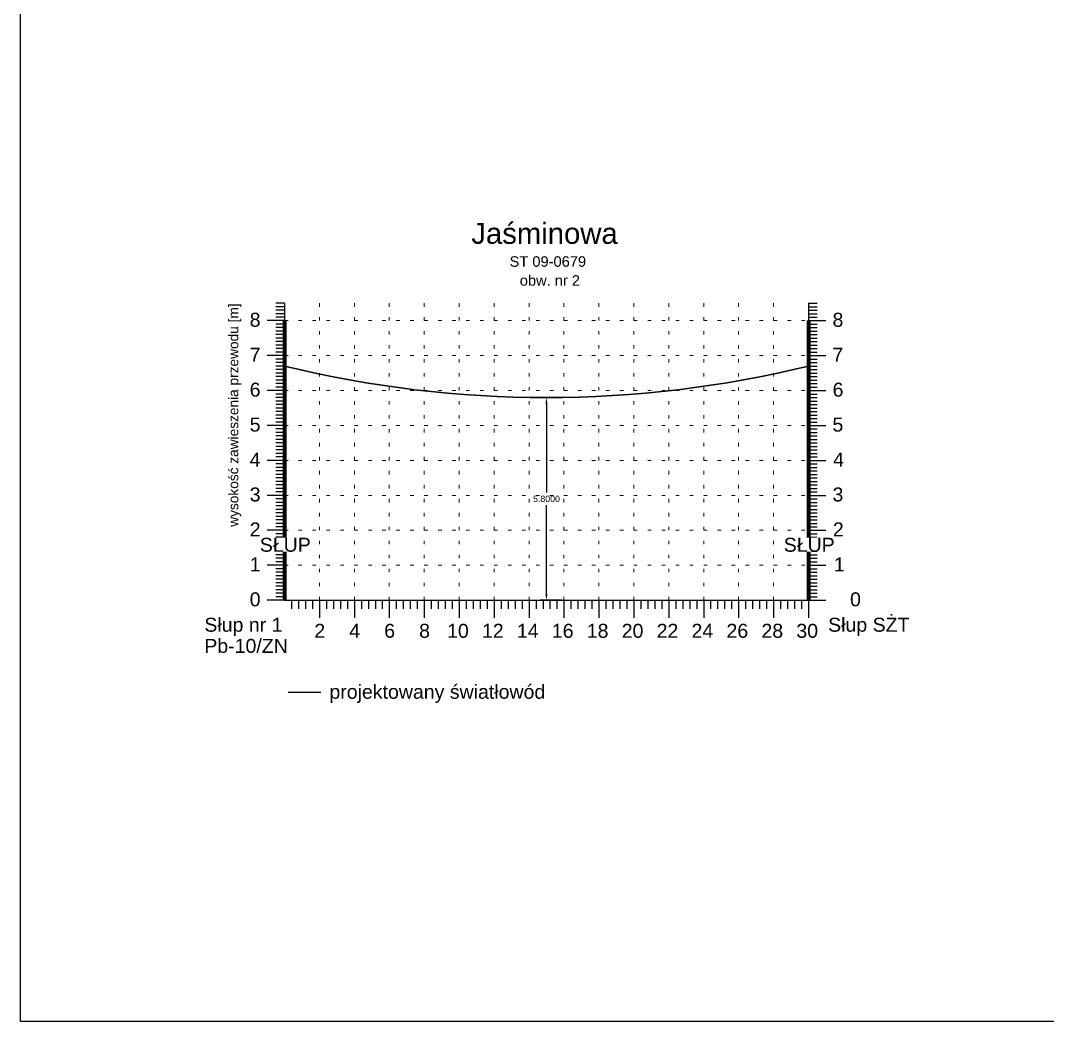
# Model space of a CAD drawing. Header units: metres. Extents: x -155 to 1812, y 681 to 886.
# Drawn here: x 564.54 to 593.94, y 770.52 to 799.17 of the extents above; entities that cross this region are included whole.
import ezdxf

# ---------------------------------------------------------------- set-up
doc = ezdxf.new("R2010")
doc.units = ezdxf.units.M
doc.header["$MEASUREMENT"] = 0
doc.linetypes.add('ACAD_ISO07W100', pattern=[3, 0, -3])
doc.layers.add('ramka', color=7, linetype='Continuous', plot=False)
doc.styles.get("Standard").update_dxf_attribs({"font": 'arial.ttf'})
doc.dimstyles.get("Standard").update_dxf_attribs({"dimtxt": 0.18, "dimasz": 0.18, "dimexe": 0.18, "dimexo": 0.0625, "dimgap": 0.09, "dimtad": 0, "dimtih": 1, "dimtoh": 1, "dimdec": 4, "dimzin": 0, "dimdsep": 46, "dimtxsty": 'Standard', "dimcen": 0.09, "dimadec": 0, "dimazin": 0, "dimtfac": 1, "dimtdec": 4, "dimtofl": 0, "dimtmove": 0, "dimatfit": 3, "dimfxl": 1, "dimtolj": 1, "dimtzin": 0, "dimarcsym": 0})

# ---------------------------------------------------------------- blocks, each defined once
blk = doc.blocks.new('*D311')
at = {"color": 0, "lineweight": -2}
for p, q in [((579.538, 788.377), (579.42, 788.377)), ((579.6, 788.197), (579.6, 785.658)), ((579.6, 782.757), (579.6, 785.295)), ((580.038, 782.577), (579.42, 782.577))]:
    blk.add_line(p, q, dxfattribs=at)
at = {"color": 0}
for points in [[(579.63, 788.197), (579.57, 788.197), (579.6, 788.377)], [(579.57, 782.757), (579.63, 782.757), (579.6, 782.577)]]:
    blk.add_solid(points, dxfattribs=at)
at = {"layer": 'Defpoints', "color": 0}
for p in [(579.6, 788.377), (579.6, 782.577), (580.1, 782.577)]:
    blk.add_point(p, dxfattribs=at)
at = {"color": 0, "lineweight": 25, "insert": (579.6, 785.477), "char_height": 0.18, "attachment_point": 5}
blk.add_mtext('\\A1;5.8000', dxfattribs=at)

msp = doc.modelspace()

# ---------------------------------------------------------------- linework, layer by layer
for p, q in [((572.10045, 791.07657), (571.85045, 791.07657)), ((572.10045, 790.97657), (571.85045, 790.97657)), ((572.10045, 790.87657), (571.85045, 790.87657)), ((572.10045, 791.07657), (572.10045, 782.57657)), ((587.10045, 791.07657), (587.10045, 782.57657)), ((587.10045, 791.07657), (587.35045, 791.07657)), ((587.10045, 790.97657), (587.35045, 790.97657)), ((587.10045, 790.87657), (587.35045, 790.87657)), ((572.10045, 790.57657), (571.60045, 790.57657)), ((572.10045, 790.57657), (571.60045, 790.57657)), ((572.10045, 790.77657), (571.85045, 790.77657)), ((572.10045, 790.67657), (571.85045, 790.67657)), ((587.10045, 790.77657), (587.35045, 790.77657)), ((587.10045, 790.67657), (587.35045, 790.67657)), ((587.10045, 790.57657), (587.60045, 790.57657)), ((587.10045, 790.57657), (587.60045, 790.57657)), ((572.10045, 790.47657), (571.85045, 790.47657)), ((572.10045, 790.37657), (571.85045, 790.37657)), ((572.10045, 790.27657), (571.85045, 790.27657)), ((587.10045, 790.47657), (587.35045, 790.47657)), ((587.10045, 790.37657), (587.35045, 790.37657)), ((587.10045, 790.27657), (587.35045, 790.27657)), ((572.10045, 790.17657), (571.85045, 790.17657)), ((572.10045, 790.07657), (571.85045, 790.07657)), ((587.10045, 790.17657), (587.35045, 790.17657)), ((587.10045, 790.07657), (587.35045, 790.07657)), ((572.10045, 789.97657), (571.85045, 789.97657)), ((572.10045, 789.87657), (571.85045, 789.87657)), ((572.10045, 789.77657), (571.85045, 789.77657)), ((587.10045, 789.97657), (587.35045, 789.97657)), ((587.10045, 789.87657), (587.35045, 789.87657)), ((587.10045, 789.77657), (587.35045, 789.77657)), ((572.10045, 789.57657), (571.60045, 789.57657)), ((572.10045, 789.57657), (571.60045, 789.57657)), ((572.10045, 789.67657), (571.85045, 789.67657)), ((572.10045, 789.47657), (571.85045, 789.47657)), ((587.10045, 789.67657), (587.35045, 789.67657)), ((587.10045, 789.57657), (587.60045, 789.57657)), ((587.10045, 789.57657), (587.60045, 789.57657)), ((587.10045, 789.47657), (587.35045, 789.47657)), ((572.10045, 789.37657), (571.85045, 789.37657)), ((572.10045, 789.27657), (571.85045, 789.27657)), ((572.10045, 789.17657), (571.85045, 789.17657)), ((587.10045, 789.37657), (587.35045, 789.37657)), ((587.10045, 789.27657), (587.35045, 789.27657)), ((587.10045, 789.17657), (587.35045, 789.17657)), ((572.10045, 789.07657), (571.85045, 789.07657)), ((572.10045, 788.97657), (571.85045, 788.97657)), ((572.10045, 788.87657), (571.85045, 788.87657)), ((587.10045, 789.07657), (587.35045, 789.07657)), ((587.10045, 788.97657), (587.35045, 788.97657)), ((587.10045, 788.87657), (587.35045, 788.87657)), ((572.10045, 788.57657), (571.60045, 788.57657)), ((572.10045, 788.57657), (571.60045, 788.57657)), ((572.10045, 788.77657), (571.85045, 788.77657)), ((572.10045, 788.67657), (571.85045, 788.67657)), ((587.10045, 788.77657), (587.35045, 788.77657)), ((587.10045, 788.67657), (587.35045, 788.67657)), ((587.10045, 788.57657), (587.60045, 788.57657)), ((587.10045, 788.57657), (587.60045, 788.57657)), ((572.10045, 788.47657), (571.85045, 788.47657)), ((572.10045, 788.37657), (571.85045, 788.37657)), ((572.10045, 788.27657), (571.85045, 788.27657)), ((587.10045, 788.47657), (587.35045, 788.47657)), ((587.10045, 788.37657), (587.35045, 788.37657)), ((587.10045, 788.27657), (587.35045, 788.27657)), ((572.10045, 788.17657), (571.85045, 788.17657)), ((572.10045, 788.07657), (571.85045, 788.07657)), ((572.10045, 787.97657), (571.85045, 787.97657)), ((587.10045, 788.17657), (587.35045, 788.17657)), ((587.10045, 788.07657), (587.35045, 788.07657)), ((587.10045, 787.97657), (587.35045, 787.97657)), ((572.10045, 787.87657), (571.85045, 787.87657)), ((572.10045, 787.77657), (571.85045, 787.77657)), ((572.10045, 787.67657), (571.85045, 787.67657)), ((587.10045, 787.87657), (587.35045, 787.87657)), ((587.10045, 787.77657), (587.35045, 787.77657)), ((587.10045, 787.67657), (587.35045, 787.67657)), ((572.10045, 787.57657), (571.60045, 787.57657)), ((572.10045, 787.57657), (571.60045, 787.57657)), ((572.10045, 787.47657), (571.85045, 787.47657)), ((572.10045, 787.37657), (571.85045, 787.37657)), ((587.10045, 787.57657), (587.60045, 787.57657)), ((587.10045, 787.57657), (587.60045, 787.57657)), ((587.10045, 787.47657), (587.35045, 787.47657)), ((587.10045, 787.37657), (587.35045, 787.37657)), ((572.10045, 787.27657), (571.85045, 787.27657)), ((572.10045, 787.17657), (571.85045, 787.17657)), ((572.10045, 787.07657), (571.85045, 787.07657)), ((587.10045, 787.27657), (587.35045, 787.27657)), ((587.10045, 787.17657), (587.35045, 787.17657)), ((587.10045, 787.07657), (587.35045, 787.07657)), ((572.10045, 786.97657), (571.85045, 786.97657)), ((572.10045, 786.87657), (571.85045, 786.87657)), ((572.10045, 786.77657), (571.85045, 786.77657)), ((587.10045, 786.97657), (587.35045, 786.97657)), ((587.10045, 786.87657), (587.35045, 786.87657)), ((587.10045, 786.77657), (587.35045, 786.77657)), ((572.10045, 786.57657), (571.60045, 786.57657)), ((572.10045, 786.57657), (571.60045, 786.57657)), ((572.10045, 786.67657), (571.85045, 786.67657)), ((572.10045, 786.47657), (571.85045, 786.47657)), ((587.10045, 786.67657), (587.35045, 786.67657)), ((587.10045, 786.57657), (587.60045, 786.57657)), ((587.10045, 786.57657), (587.60045, 786.57657)), ((587.10045, 786.47657), (587.35045, 786.47657)), ((572.10045, 786.37657), (571.85045, 786.37657)), ((572.10045, 786.27657), (571.85045, 786.27657)), ((572.10045, 786.17657), (571.85045, 786.17657)), ((587.10045, 786.37657), (587.35045, 786.37657)), ((587.10045, 786.27657), (587.35045, 786.27657)), ((587.10045, 786.17657), (587.35045, 786.17657)), ((572.10045, 786.07657), (571.85045, 786.07657)), ((572.10045, 785.97657), (571.85045, 785.97657)), ((572.10045, 785.87657), (571.85045, 785.87657)), ((587.10045, 786.07657), (587.35045, 786.07657)), ((587.10045, 785.97657), (587.35045, 785.97657)), ((587.10045, 785.87657), (587.35045, 785.87657)), ((572.10045, 785.57657), (571.60045, 785.57657)), ((572.10045, 785.57657), (571.60045, 785.57657)), ((572.10045, 785.77657), (571.85045, 785.77657)), ((572.10045, 785.67657), (571.85045, 785.67657)), ((587.10045, 785.77657), (587.35045, 785.77657)), ((587.10045, 785.67657), (587.35045, 785.67657)), ((587.10045, 785.57657), (587.60045, 785.57657)), ((587.10045, 785.57657), (587.60045, 785.57657)), ((572.10045, 785.47657), (571.85045, 785.47657)), ((572.10045, 785.37657), (571.85045, 785.37657)), ((572.10045, 785.27657), (571.85045, 785.27657)), ((587.10045, 785.47657), (587.35045, 785.47657)), ((587.10045, 785.37657), (587.35045, 785.37657)), ((587.10045, 785.27657), (587.35045, 785.27657)), ((572.10045, 785.17657), (571.85045, 785.17657)), ((572.10045, 785.07657), (571.85045, 785.07657)), ((587.10045, 785.17657), (587.35045, 785.17657)), ((587.10045, 785.07657), (587.35045, 785.07657)), ((572.10045, 784.97657), (571.85045, 784.97657)), ((572.10045, 784.87657), (571.85045, 784.87657)), ((572.10045, 784.77657), (571.85045, 784.77657)), ((587.10045, 784.97657), (587.35045, 784.97657)), ((587.10045, 784.87657), (587.35045, 784.87657)), ((587.10045, 784.77657), (587.35045, 784.77657)), ((572.10045, 784.57657), (571.60045, 784.57657)), ((572.10045, 784.57657), (571.60045, 784.57657)), ((572.10045, 784.67657), (571.85045, 784.67657)), ((572.10045, 784.47657), (571.85045, 784.47657)), ((587.10045, 784.67657), (587.35045, 784.67657)), ((587.10045, 784.57657), (587.60045, 784.57657)), ((587.10045, 784.57657), (587.60045, 784.57657)), ((587.10045, 784.47657), (587.35045, 784.47657)), ((572.10045, 784.37657), (571.85045, 784.37657)), ((572.10045, 784.27657), (571.85045, 784.27657)), ((572.10045, 784.17657), (571.85045, 784.17657)), ((587.10045, 784.37657), (587.35045, 784.37657)), ((587.10045, 784.27657), (587.35045, 784.27657)), ((587.10045, 784.17657), (587.35045, 784.17657)), ((572.10045, 784.07657), (571.85045, 784.07657)), ((572.10045, 783.97657), (571.85045, 783.97657)), ((572.10045, 783.87657), (571.85045, 783.87657)), ((587.10045, 784.07657), (587.35045, 784.07657)), ((587.10045, 783.97657), (587.35045, 783.97657)), ((587.10045, 783.87657), (587.35045, 783.87657)), ((572.10045, 783.57657), (571.60045, 783.57657)), ((572.10045, 783.57657), (571.60045, 783.57657)), ((572.10045, 783.77657), (571.85045, 783.77657)), ((572.10045, 783.67657), (571.85045, 783.67657)), ((587.10045, 783.77657), (587.35045, 783.77657)), ((587.10045, 783.67657), (587.35045, 783.67657)), ((587.10045, 783.57657), (587.60045, 783.57657)), ((587.10045, 783.57657), (587.60045, 783.57657)), ((572.10045, 783.47657), (571.85045, 783.47657)), ((572.10045, 783.37657), (571.85045, 783.37657)), ((572.10045, 783.27657), (571.85045, 783.27657)), ((587.10045, 783.47657), (587.35045, 783.47657)), ((587.10045, 783.37657), (587.35045, 783.37657)), ((587.10045, 783.27657), (587.35045, 783.27657)), ((572.10045, 783.17657), (571.85045, 783.17657)), ((572.10045, 783.07657), (571.85045, 783.07657)), ((572.10045, 782.97657), (571.85045, 782.97657)), ((587.10045, 783.17657), (587.35045, 783.17657)), ((587.10045, 783.07657), (587.35045, 783.07657)), ((587.10045, 782.97657), (587.35045, 782.97657)), ((572.10045, 782.87657), (571.85045, 782.87657)), ((572.10045, 782.77657), (571.85045, 782.77657)), ((572.10045, 782.67657), (571.85045, 782.67657)), ((587.10045, 782.87657), (587.35045, 782.87657)), ((587.10045, 782.77657), (587.35045, 782.77657)), ((587.10045, 782.67657), (587.35045, 782.67657)), ((572.10045, 782.57657), (571.60045, 782.57657)), ((572.10045, 782.57657), (571.85045, 782.57657)), ((572.10045, 782.57657), (587.10045, 782.57657)), ((572.30045, 782.57657), (572.30045, 782.32657)), ((572.50045, 782.57657), (572.50045, 782.32657)), ((572.70045, 782.57657), (572.70045, 782.32657)), ((572.90045, 782.57657), (572.90045, 782.32657)), ((573.10045, 782.57657), (573.10045, 782.07657)), ((573.30045, 782.57657), (573.30045, 782.32657)), ((573.50045, 782.57657), (573.50045, 782.32657)), ((573.70045, 782.57657), (573.70045, 782.32657)), ((573.90045, 782.57657), (573.90045, 782.32657)), ((574.10045, 782.57657), (574.10045, 782.07657)), ((574.30045, 782.57657), (574.30045, 782.32657)), ((574.50045, 782.57657), (574.50045, 782.32657)), ((574.70045, 782.57657), (574.70045, 782.32657)), ((574.90045, 782.57657), (574.90045, 782.32657)), ((575.10045, 782.57657), (575.10045, 782.07657)), ((575.30045, 782.57657), (575.30045, 782.32657)), ((575.50045, 782.57657), (575.50045, 782.32657)), ((575.70045, 782.57657), (575.70045, 782.32657)), ((575.90045, 782.57657), (575.90045, 782.32657)), ((576.10045, 782.57657), (576.10045, 782.07657)), ((576.30045, 782.57657), (576.30045, 782.32657)), ((576.50045, 782.57657), (576.50045, 782.32657)), ((576.70045, 782.57657), (576.70045, 782.32657)), ((576.90045, 782.57657), (576.90045, 782.32657)), ((577.10045, 782.57657), (577.10045, 782.07657)), ((577.30045, 782.57657), (577.30045, 782.32657)), ((577.50045, 782.57657), (577.50045, 782.32657)), ((577.70045, 782.57657), (577.70045, 782.32657)), ((577.90045, 782.57657), (577.90045, 782.32657)), ((578.10045, 782.57657), (578.10045, 782.07657)), ((578.30045, 782.57657), (578.30045, 782.32657)), ((578.50045, 782.57657), (578.50045, 782.32657)), ((578.70045, 782.57657), (578.70045, 782.32657)), ((578.90045, 782.57657), (578.90045, 782.32657)), ((579.10045, 782.57657), (579.10045, 782.07657)), ((579.30045, 782.57657), (579.30045, 782.32657)), ((579.50045, 782.57657), (579.50045, 782.32657)), ((579.70045, 782.57657), (579.70045, 782.32657)), ((579.90045, 782.57657), (579.90045, 782.32657)), ((580.10045, 782.57657), (580.10045, 782.07657)), ((580.30045, 782.57657), (580.30045, 782.32657)), ((580.50045, 782.57657), (580.50045, 782.32657)), ((580.70045, 782.57657), (580.70045, 782.32657)), ((580.90045, 782.57657), (580.90045, 782.32657)), ((581.10045, 782.57657), (581.10045, 782.07657)), ((581.30045, 782.57657), (581.30045, 782.32657)), ((581.50045, 782.57657), (581.50045, 782.32657)), ((581.70045, 782.57657), (581.70045, 782.32657)), ((581.90045, 782.57657), (581.90045, 782.32657)), ((582.10045, 782.57657), (582.10045, 782.07657)), ((582.30045, 782.57657), (582.30045, 782.32657)), ((582.50045, 782.57657), (582.50045, 782.32657)), ((582.70045, 782.57657), (582.70045, 782.32657)), ((582.90045, 782.57657), (582.90045, 782.32657)), ((583.10045, 782.57657), (583.10045, 782.07657)), ((583.30045, 782.57657), (583.30045, 782.32657)), ((583.50045, 782.57657), (583.50045, 782.32657)), ((583.70045, 782.57657), (583.70045, 782.32657)), ((583.90045, 782.57657), (583.90045, 782.32657)), ((584.10045, 782.57657), (584.10045, 782.07657)), ((584.30045, 782.57657), (584.30045, 782.32657)), ((584.50045, 782.57657), (584.50045, 782.32657)), ((584.70045, 782.57657), (584.70045, 782.32657)), ((584.90045, 782.57657), (584.90045, 782.32657)), ((585.10045, 782.57657), (585.10045, 782.07657)), ((585.30045, 782.57657), (585.30045, 782.32657)), ((585.50045, 782.57657), (585.50045, 782.32657)), ((585.70045, 782.57657), (585.70045, 782.32657)), ((585.90045, 782.57657), (585.90045, 782.32657)), ((586.10045, 782.57657), (586.10045, 782.07657)), ((586.30045, 782.57657), (586.30045, 782.32657)), ((586.50045, 782.57657), (586.50045, 782.32657)), ((586.70045, 782.57657), (586.70045, 782.32657)), ((586.90045, 782.57657), (586.90045, 782.32657)), ((587.10045, 782.57657), (587.10045, 782.07657)), ((587.10045, 782.57657), (587.60045, 782.57657)), ((587.10045, 782.57657), (587.35045, 782.57657))]:
    msp.add_line(p, q)
at = {"linetype": 'ACAD_ISO07W100', "lineweight": 15, "ltscale": 0.1}
for p, q in [((573.10045, 782.57657), (573.10045, 791.07657)), ((574.10045, 782.57657), (574.10045, 791.07657)), ((575.10045, 782.57657), (575.10045, 791.07657)), ((576.10045, 782.57657), (576.10045, 791.07657)), ((577.10045, 782.57657), (577.10045, 791.07657)), ((578.10045, 782.57657), (578.10045, 791.07657)), ((579.10045, 782.57657), (579.10045, 791.07657)), ((580.10045, 782.57657), (580.10045, 791.07657)), ((581.10045, 782.57657), (581.10045, 791.07657)), ((582.10045, 782.57657), (582.10045, 791.07657)), ((583.10045, 782.57657), (583.10045, 791.07657)), ((584.10045, 782.57657), (584.10045, 791.07657)), ((585.10045, 782.57657), (585.10045, 791.07657)), ((586.10045, 782.57657), (586.10045, 791.07657)), ((587.10045, 782.57657), (587.10045, 791.07657)), ((587.10045, 782.57657), (587.10045, 791.07657)), ((572.10045, 790.57657), (587.10045, 790.57657)), ((572.10045, 789.57657), (587.10045, 789.57657)), ((572.10045, 788.57657), (587.10045, 788.57657)), ((572.10045, 787.57657), (587.10045, 787.57657)), ((572.10045, 786.57657), (587.10045, 786.57657)), ((572.10045, 785.57657), (587.10045, 785.57657)), ((572.10045, 784.57657), (587.10045, 784.57657)), ((572.10045, 783.57657), (587.10045, 783.57657)), ((572.10045, 782.57657), (587.10045, 782.57657))]:
    msp.add_line(p, q, dxfattribs=at)
at = {"lineweight": 100}
for p, q in [((572.10045, 790.57657), (572.10045, 782.57657)), ((587.10045, 790.57657), (587.10045, 782.57657))]:
    msp.add_line(p, q, dxfattribs=at)
at = {"lineweight": 25}
msp.add_line((587.10045, 782.57657), (587.60045, 782.57657), dxfattribs=at)
at = {"color": 3, "lineweight": 25}
msp.add_line((572.206, 779.94635), (573.13658, 779.94635), dxfattribs=at)
at = {"color": 3, "lineweight": 30}
msp.add_arc((579.60045, 820.07657), 31.7, 256.314453, 283.685547, dxfattribs=at)
at = {"layer": 'ramka'}
msp.add_line((572.10045, 782.57657), (579.60045, 782.57657), dxfattribs=at)

# ---------------------------------------------------------------- texts
for s, height, p in [('Jaśminowa', 0.6, (577.4482, 792.77526)), ('ST 09-0679', 0.3, (578.54402, 792.11933)), ('obw. nr 2', 0.3, (578.83539, 791.57821)), ('8', 0.4, (571.10319, 790.40248)), ('8', 0.4, (587.78884, 790.40248)), ('7', 0.4, (571.10319, 789.40248)), ('7', 0.4, (587.78583, 789.40248)), ('6', 0.4, (571.10319, 788.40248)), ('6', 0.4, (587.79156, 788.40248)), ('5', 0.4, (571.10319, 787.40248)), ('5', 0.4, (587.78611, 787.40248)), ('4', 0.4, (571.10319, 786.40248)), ('4', 0.4, (587.80684, 786.40248)), ('3', 0.4, (571.10319, 785.40248)), ('3', 0.4, (587.78884, 785.40248)), ('2', 0.4, (571.10319, 784.40248)), ('2', 0.4, (587.80002, 784.40248)), ('1', 0.4, (571.10319, 783.40248)), ('1', 0.4, (587.82867, 783.40248)), ('0', 0.4, (571.10319, 782.40248)), ('0', 0.4, (588.29047, 782.40248)), ('Słup nr 1', 0.4, (569.8052, 781.67465)), ('Słup SŻT', 0.4, (587.66356, 781.67465)), ('2', 0.4, (572.95363, 781.50089)), ('4', 0.4, (573.95363, 781.50089)), ('6', 0.4, (574.95363, 781.50089)), ('8', 0.4, (575.95363, 781.50089)), ('10', 0.4, (576.75363, 781.50089)), ('12', 0.4, (577.75363, 781.50089)), ('14', 0.4, (578.75363, 781.50089)), ('16', 0.4, (579.75363, 781.50089)), ('18', 0.4, (580.75363, 781.50089)), ('20', 0.4, (581.75363, 781.50089)), ('22', 0.4, (582.75363, 781.50089)), ('24', 0.4, (583.75363, 781.50089)), ('26', 0.4, (584.75363, 781.50089)), ('28', 0.4, (585.75363, 781.50089)), ('30', 0.4, (586.75363, 781.50089)), ('Pb-10/ZN', 0.4, (569.80355, 781.06977)), ('projektowany światłowód', 0.4, (573.38534, 779.75659))]:
    msp.add_text(s, height=height).set_placement(p)
at = {"lineweight": 18, "insert": (570.49768, 784.67868), "char_height": 0.28, "attachment_point": 1, "rotation": 90, "bg_fill": 3, "box_fill_scale": 1, "bg_fill_color": 256, "bg_fill_transparency": 0}
msp.add_mtext_dynamic_manual_height_columns('wysokość zawieszenia przewodu [m]', width=9.2804774, gutter_width=2, heights=[-0.36385], dxfattribs=at)

# ---------------------------------------------------------------- dimensions: what is measured, and where the dimension line sits
at = {"lineweight": 25}
dim = msp.add_linear_dim(base=(579.60045, 782.57657), p1=(579.60045, 788.37657), p2=(580.10045, 782.57657), angle=90, dimstyle='Standard', dxfattribs=at)
dim.commit()
dim.dimension.update_dxf_attribs({"geometry": '*D311', "text_midpoint": (579.60045, 785.47657)})

# ---------------------------------------------------------------- next in the draw order: texts
at = {"lineweight": 18, "char_height": 0.4, "attachment_point": 1, "bg_fill": 3, "box_fill_scale": 1, "bg_fill_color": 256, "bg_fill_transparency": 0}
for insert in [(571.39234, 784.36277), (586.39234, 784.36277)]:
    msp.add_mtext_dynamic_manual_height_columns('SŁUP', width=1.5368437, gutter_width=2, heights=[-0.41364], dxfattribs=dict(at, insert=insert))

# ---------------------------------------------------------------- next in the draw order: linework, layer by layer
at = {"lineweight": 25}
msp.add_lwpolyline([(564.54271, 800.52182), (594.54271, 800.52182), (594.54271, 770.52182), (564.54271, 770.52182), (564.54271, 800.52182)], dxfattribs=at)

doc.saveas('drawing.dxf')
